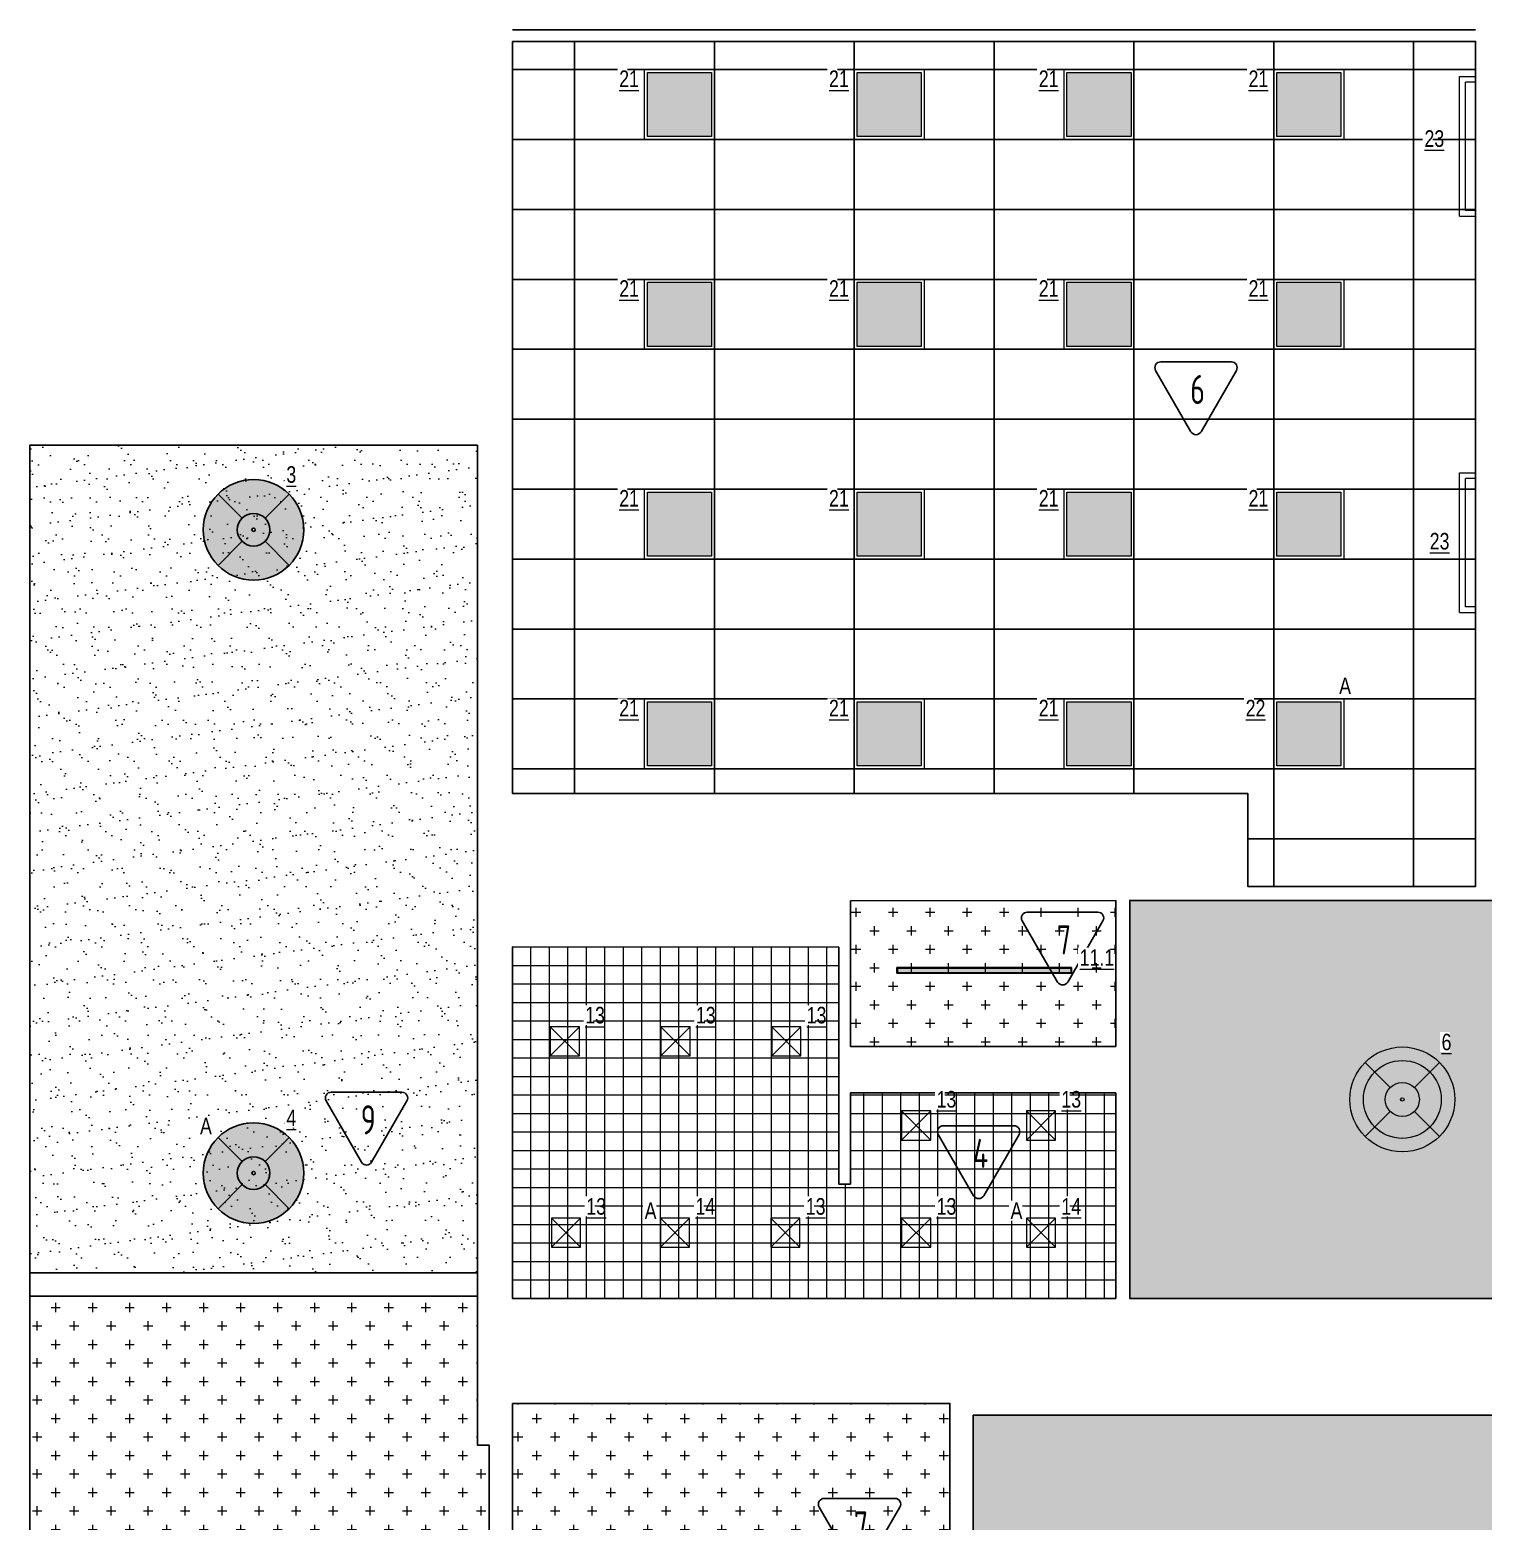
# Model space of a CAD drawing. Header units: millimetres. Extents: x -547274 to 397870, y -45599 to 141350.
# Drawn here: x 71097 to 83567, y 73255 to 86051 of the extents above; entities that cross this region are included whole.
import ezdxf

# ---------------------------------------------------------------- set-up
doc = ezdxf.new("R2010")
doc.units = ezdxf.units.MM
for name, color, linetype, lineweight in [('_ЭОМ_ОБЩ_Освещение_текст тип светильника', 172, 'Continuous', 50), ('_ЭОМ_светильник А', 1, 'Continuous', 35), ('_ЭОМ_светильник Р', 4, 'Continuous', 35), ('АР_Потолки_Штриховка', 252, 'Continuous', 0)]:
    doc.layers.add(name, color=color, linetype=linetype, lineweight=lineweight)
for name, color, linetype in [('X-ref Light', 250, 'Continuous'), ('X-ref Light Emergency', 249, 'Continuous'), ('Штриховка в сечении', 7, 'Continuous')]:
    doc.layers.add(name, color=color, linetype=linetype)
doc.layers.add('АР_Потолок_Грильято_белый_50х50', color=7, linetype='Continuous', lineweight=5, true_color=0x8e00bd)
doc.layers.add('АР_Потолок_Покраска', color=7, linetype='Continuous', lineweight=5, true_color=0x007399)
doc.layers.get('X-ref Light').off()
doc.styles.add('ISOCPEUR', font='isocpeur.ttf', dxfattribs={"height": 799.9999999999999})
doc.styles.add('ГОСТ', font='cad.shx', dxfattribs={"width": 0.8})
pattern_1 = [(0, (134938.1560154671, 0), (158.75, 158.75), [79.375, -238.125]), (90, (134977.8435154671, -39.6875), (-158.75, 158.75), [79.375, -238.125])]

# ---------------------------------------------------------------- blocks, each defined once
blk = doc.blocks.new('A$C4757d704')
at = {"true_color": 0xf8f6b0, "transparency": 33554687}
h = blk.add_hatch(color=51, dxfattribs=at)
h.dxf.hatch_style = 1
h.paths.add_polyline_path([(213.8624240825741, 686.4852035840837), (131.8888672508434, 768.4587604158228, 0.198841386224367), (0.1738138333512325, 450.347627666637, 0.1989833504630757), (132.0626810841545, 132.06268108414), (213.8624240825695, 213.8624240825578, -0.1989123673796465), (115.9790415045762, 450.1738138333185, -0.1989123673796514)])
edge = h.paths.add_edge_path()
edge.add_arc((450.1738138333512, 450.1738138333185), 334.194772328775, 135.0000000000014, 180)
edge.add_arc((450.1738138333512, 450.1738138333185), 334.194772328775, 180, 224.9999999999975)
edge.add_line((213.8624240825695, 213.8624240825578), (346.9345847065837, 346.9345847065766))
edge.add_ellipse((450.1738138333512, 450.1738138333185), major_axis=(-146.0023180000051, 0), ratio=0.9999999999999303, start_angle=315.0000000000051, end_angle=404.9999999999949, ccw=False)
edge.add_line((346.9345847065838, 553.4130429600605), (213.8624240825741, 686.4852035840837))
edge = h.paths.add_edge_path()
edge.add_line((213.8624240825741, 686.4852035840837), (346.9345847065837, 553.4130429600605))
edge.add_ellipse((450.1738138333512, 450.1738138333185), major_axis=(-146.0023180000051, 0), ratio=0.9999999999999303, start_angle=225.000000000002, end_angle=315.0000000000051, ccw=False)
edge.add_line((553.4130429601197, 553.4130429600615), (686.4852035841284, 686.4852035840837))
edge.add_arc((450.1738138333512, 450.1738138333185), 334.1947723287751, 44.99999999999855, 135.0000000000014)
h.paths.add_polyline_path([(131.8888672508434, 768.4587604158228), (213.8624240825741, 686.4852035840837, -0.4142135623731099), (686.4852035841284, 686.4852035840837), (768.4587604158592, 768.4587604158228, 0.4143735626423198)])
h.paths.add_polyline_path([(768.4587604158592, 768.4587604158228), (686.4852035841284, 686.4852035840837, -0.1989123673796514), (784.3685861621262, 450.1738138333185, -0.1989123673796514), (686.4852035841284, 213.8624240825533), (768.2849465825407, 132.0626810841327, 0.1989833504630816), (900.1738138333512, 450.347627666637, 0.198841386224367)])
edge = h.paths.add_edge_path()
edge.add_line((686.4852035841284, 686.4852035840837), (553.4130429601175, 553.4130429600593))
edge.add_ellipse((450.1738138333512, 450.1738138333185), major_axis=(-146.0023180000051, 0), ratio=0.9999999999999303, start_angle=495.000000000005, end_angle=585.000000000002, ccw=False)
edge.add_line((553.4130429601188, 346.9345847065764), (686.4852035841284, 213.8624240825533))
edge.add_arc((450.1738138333512, 450.1738138333185), 334.194772328775, 315.0000000000014, 360)
edge.add_arc((450.1738138333513, 450.1738138333185), 334.194772328775, 0, 44.99999999999856)
edge = h.paths.add_edge_path()
edge.add_ellipse((450.1738138333512, 450.1738138333185), major_axis=(-146.0023180000051, 0), ratio=0.9999999999999303, start_angle=404.9999999999949, end_angle=495.000000000005, ccw=False)
edge.add_line((346.9345847065837, 346.9345847065765), (213.8624240825695, 213.8624240825578))
edge.add_arc((450.1738138333512, 450.1738138333185), 334.194772328775, 224.9999999999975, 315.0000000000014)
edge.add_line((686.4852035841284, 213.8624240825533), (553.4130429601188, 346.9345847065764))
h.paths.add_polyline_path([(768.2849465825407, 132.0626810841327), (686.4852035841284, 213.8624240825533, -0.4142135623731155), (213.8624240825695, 213.8624240825578), (132.0626810841545, 132.06268108414, 0.4140535802038305)])
edge = h.paths.add_edge_path()
edge.add_ellipse((450.1738138333512, 450.1738138333185), major_axis=(-146.0023180000051, 0), ratio=0.9999999999999303, start_angle=495.000000000005, end_angle=585.0000000000019)
edge.add_ellipse((450.1738138333512, 450.1738138333185), major_axis=(-146.0023180000051, 0), ratio=0.9999999999999303, start_angle=225.000000000002, end_angle=315.0000000000051)
edge.add_ellipse((450.1738138333512, 450.1738138333185), major_axis=(-146.0023180000051, 0), ratio=0.9999999999999303, start_angle=315.0000000000051, end_angle=404.9999999999948)
edge.add_ellipse((450.1738138333512, 450.1738138333185), major_axis=(-146.0023180000051, 0), ratio=0.9999999999999303, start_angle=404.9999999999948, end_angle=495.000000000005)
edge = h.paths.add_edge_path(flags=0)
edge.add_ellipse((450.1738138333512, 450.1738138333185), major_axis=(-14.60023180000948, 0), ratio=0.999999999998702, start_angle=0, end_angle=360)
edge = h.paths.add_edge_path(flags=16)
edge.add_ellipse((450.1738138333512, 450.1738138333185), major_axis=(-14.60023180000948, 0), ratio=0.999999999998702, start_angle=0, end_angle=360)
at = {"layer": 'АР_Потолки_Штриховка', "color": 18, "ltscale": 100, "true_color": 0x000000}
for points in [[(131.8528573591811, 768.4947703074849), (346.9345847065761, 553.4130429600682)], [(768.4947703075213, 768.4947703074849), (553.4130429601264, 553.4130429600682)], [(346.9345847065761, 346.9345847065688), (131.8528573591811, 131.8528573591666)], [(553.4130429601264, 346.9345847065688), (768.4947703075213, 131.852857359152)]]:
    blk.add_lwpolyline(points, dxfattribs=at)
for centre, radius in [((450.1738138333512, 450.347627666637), 450), ((450.1738138333512, 450.1738138333185), 334.194772328775)]:
    blk.add_circle(centre, radius, dxfattribs=at)
for major_axis, ratio, start_param, end_param in [((-146.0023180000051, 0), 0.9999999999999303, 3.926990816987276, 10.21017612416686), ((-146.0023180000051, 0), 0.9999999999999303, 3.926990816987276, 10.21017612416686), ((-14.60023180000948, 0), 0.999999999998702, 3.926990816987891, 10.21017612416748)]:
    blk.add_ellipse((450.1738138333512, 450.1738138333185), major_axis=major_axis, ratio=ratio, start_param=start_param, end_param=end_param, dxfattribs=at)
blk = doc.blocks.new('подвесной светильник люстра')
at = {"true_color": 0xf8f6b0, "transparency": 33554687}
h = blk.add_hatch(color=51, dxfattribs=at)
h.dxf.hatch_style = 1
edge = h.paths.add_edge_path()
edge.add_ellipse((0, 0), major_axis=(-431.6666666666836, 0), ratio=0.9999999999999278, start_angle=225.0000000000021, end_angle=314.9999999999979)
edge.add_line((-305.234427212194, 305.234427212194), (-98.99494936611666, 98.99494936611666))
edge.add_ellipse((0, 0), major_axis=(-140.0000000000049, 0), ratio=0.9999999999999304, start_angle=225.000000000002, end_angle=314.999999999998, ccw=False)
edge.add_line((98.99494936612066, 98.99494936611336), (305.2344272121939, 305.2344272121939))
edge = h.paths.add_edge_path()
edge.add_ellipse((0, 0), major_axis=(-140.0000000000049, 0), ratio=0.9999999999999304, start_angle=314.999999999998, end_angle=405.000000000002, ccw=False)
edge.add_line((-98.99494936611666, 98.99494936611666), (-305.234427212194, 305.234427212194))
edge.add_ellipse((0, 0), major_axis=(-431.6666666666836, 0), ratio=0.9999999999999278, start_angle=314.9999999999979, end_angle=405.0000000000014)
edge.add_line((-305.2344272121976, -305.2344272121903), (-98.99494936611669, -98.99494936611666))
edge = h.paths.add_edge_path()
edge.add_ellipse((0, 0), major_axis=(-140.0000000000049, 0), ratio=0.9999999999999304, start_angle=405.000000000002, end_angle=494.999999999998, ccw=False)
edge.add_line((-98.99494936611664, -98.99494936611677), (-305.2344272121976, -305.2344272121903))
edge.add_ellipse((0, 0), major_axis=(-431.6666666666836, 0), ratio=0.9999999999999278, start_angle=405.0000000000014, end_angle=494.9999999999979)
edge.add_line((305.234427212194, -305.234427212194), (98.99494936611669, -98.99494936611666))
edge = h.paths.add_edge_path()
edge.add_ellipse((0, 0), major_axis=(-431.6666666666836, 0), ratio=0.9999999999999278, start_angle=494.9999999999979, end_angle=585.0000000000022)
edge.add_line((305.234427212194, 305.2344272121939), (98.99494936612007, 98.99494936611276))
edge.add_ellipse((0, 0), major_axis=(-140.0000000000049, 0), ratio=0.9999999999999304, start_angle=494.999999999998, end_angle=585.000000000002, ccw=False)
edge.add_line((98.99494936611674, -98.99494936611666), (305.2344272121939, -305.234427212194))
edge = h.paths.add_edge_path()
edge.add_ellipse((0, 0), major_axis=(-140.0000000000049, 0), ratio=0.9999999999999304, start_angle=494.999999999998, end_angle=585.0000000000019)
edge.add_ellipse((0, 0), major_axis=(-140.0000000000049, 0), ratio=0.9999999999999304, start_angle=225.000000000002, end_angle=314.999999999998)
edge.add_ellipse((0, 0), major_axis=(-140.0000000000049, 0), ratio=0.9999999999999304, start_angle=314.999999999998, end_angle=405.000000000002)
edge.add_ellipse((0, 0), major_axis=(-140.0000000000049, 0), ratio=0.9999999999999304, start_angle=405.000000000002, end_angle=494.999999999998)
edge = h.paths.add_edge_path(flags=16)
edge.add_ellipse((0, 0), major_axis=(-14.00000000000909, 0), ratio=0.9999999999987021, start_angle=0, end_angle=360)
at = {"color": 0, "linetype": 'ByBlock', "lineweight": -2}
for points in [[(-305.2344272121991, 305.2344272121991), (-98.99494936611154, 98.99494936611154)], [(305.2344272121991, 305.2344272121991), (98.99494936611882, 98.99494936611154)], [(-98.99494936611154, -98.99494936611154), (-305.2344272121918, -305.2344272121845)], [(98.99494936611154, -98.99494936611154), (305.2344272121991, -305.2344272121991)]]:
    blk.add_lwpolyline(points, dxfattribs=at)
for major_axis, ratio, start_param, end_param in [((-431.6666666666836, 0), 0.9999999999999278, 3.926990816987278, 10.21017612416686), ((-140.0000000000049, 0), 0.9999999999999304, 3.926990816987276, 10.21017612416686), ((-140.0000000000049, 0), 0.9999999999999304, 3.926990816987276, 10.21017612416686), ((-14.00000000000909, 0), 0.9999999999987021, 3.926990816987891, 10.21017612416748)]:
    blk.add_ellipse((0, 0), major_axis=major_axis, ratio=ratio, start_param=start_param, end_param=end_param, dxfattribs=at)
blk = doc.blocks.new('RVE-PLS5070-1500-P')
at = {"color": 0, "linetype": 'ByBlock', "lineweight": -2, "ltscale": 40}
for points in [[(750, -25), (-750, -25), (-750, 25), (750, 25)], [(745, -20), (-745, -20), (-745, 20), (745, 20)]]:
    blk.add_lwpolyline(points, close=True, dxfattribs=at)
blk = doc.blocks.new('Кососвет')
at = {"color": 0, "linetype": 'ByBlock', "lineweight": -2, "ltscale": 40}
for points in [[(-600, 26.38208023784682), (600, 26.38208023784682), (600, -111.2262301087801)], [(-600, 26.38208023784682), (-600, -111.2262301087801)], [(-600, -111.2262301087801), (-550, -111.2262301087801)], [(-550, -23.61791976216773), (550, -23.61791976216773)], [(-550, -111.2262301087801), (-550, -23.61791976216773)], [(600, -111.2262301087801), (550, -111.2262301087801), (550, -23.61791976216773)]]:
    blk.add_lwpolyline(points, dxfattribs=at)
blk = doc.blocks.new('RVE-SLIM-PRIME-595')
at = {"layer": 'Штриховка в сечении', "lineweight": 9, "ltscale": 1000, "true_color": 0xf8f6b0, "transparency": 33554636}
h = blk.add_hatch(color=51, dxfattribs=at)
h.dxf.hatch_style = 1
h.paths.add_polyline_path([(274.9999999999999, 275), (-275, 275), (-275, -274.9999999999999), (275, -274.9999999999999)])
at = {"color": 0, "linetype": 'ByBlock', "lineweight": -2, "ltscale": 40}
for points in [[(300, -300), (-300, -300), (-300, 300), (300, 300)], [(275, -275), (-275, -275), (-275, 275), (275, 275)]]:
    blk.add_lwpolyline(points, close=True, dxfattribs=at)
blk = doc.blocks.new('светильник школа коридор')
at = {"color": 0, "linetype": 'ByBlock', "lineweight": -2}
for points in [[(-318.3209564741701, 318.3209564741665), (-103.2392291267752, 103.2392291267497)], [(318.3209564741701, 318.3209564741665), (103.2392291267752, 103.2392291267497)], [(-103.2392291267752, -103.2392291267497), (-318.3209564741701, -318.3209564741519)], [(103.2392291267752, -103.2392291267497), (318.3209564741701, -318.3209564741665)]]:
    blk.add_lwpolyline(points, dxfattribs=at)
blk.add_circle((0, 0), 334.194772328775, dxfattribs=at)
for major_axis, ratio, start_param, end_param in [((-450.1738138333509, 0), 0.999999999999928, 3.926990816987278, 10.21017612416686), ((-146.0023180000051, 0), 0.9999999999999303, 3.926990816987276, 10.21017612416686), ((-146.0023180000051, 0), 0.9999999999999303, 3.926990816987276, 10.21017612416686), ((-14.60023180000948, 0), 0.999999999998702, 3.926990816987891, 10.21017612416748)]:
    blk.add_ellipse((0, 0), major_axis=major_axis, ratio=ratio, start_param=start_param, end_param=end_param, dxfattribs=at)
blk = doc.blocks.new('40 НА 40 ГРИЛЬЯТО ДЛЯ 50')
at = {"color": 0, "linetype": 'ByBlock', "lineweight": -2, "ltscale": 100}
for points in [[(124.9999999999854, -125), (-125, -125), (-125, 125), (124.9999999999854, 125), (124.9999999999854, -125)], [(124.9999999999854, 125), (-125, -125)], [(-125, 125), (124.9999999999854, -125)]]:
    blk.add_lwpolyline(points, dxfattribs=at)

msp = doc.modelspace()

# ---------------------------------------------------------------- hatches: boundary and pattern name
at = {"layer": 'АР_Потолки_Штриховка', "ltscale": 100, "true_color": 0xf8f6b0}
h = msp.add_hatch(color=51, dxfattribs=at)
h.dxf.hatch_style = 1
h.paths.add_polyline_path([(76395.75712298496, 85134.57546643369), (76945.75712298496, 85134.57546643369), (76945.75712298496, 85684.57546643369), (76395.75712298496, 85684.57546643369)])
h = msp.add_hatch(color=51, dxfattribs=at)
h.dxf.hatch_style = 1
h.paths.add_polyline_path([(78195.75475561591, 85134.57755003536), (78745.75475561591, 85134.57755003536), (78745.75475561591, 85684.57755003536), (78195.75475561591, 85684.57755003536)])
h = msp.add_hatch(color=51, dxfattribs=at)
h.dxf.hatch_style = 1
h.paths.add_polyline_path([(79995.75712298251, 85134.57963364253), (80545.75712298251, 85134.57963364253), (80545.75712298251, 85684.57963364253), (79995.75712298251, 85684.57963364253)])
h = msp.add_hatch(color=51, dxfattribs=at)
h.dxf.hatch_style = 1
h.paths.add_polyline_path([(81795.75475561347, 85134.5817172442), (82345.75475561347, 85134.5817172442), (82345.75475561347, 85684.5817172442), (81795.75475561347, 85684.5817172442)])
h = msp.add_hatch(color=51, dxfattribs=at)
h.dxf.hatch_style = 1
h.paths.add_polyline_path([(76395.75920657381, 83334.58891701761), (76945.75920657381, 83334.58891701761), (76945.75920657381, 83884.58891701761), (76395.75920657381, 83884.58891701761)])
h = msp.add_hatch(color=51, dxfattribs=at)
h.dxf.hatch_style = 1
h.paths.add_polyline_path([(78195.75683920477, 83334.59100061929), (78745.75683920477, 83334.59100061929), (78745.75683920477, 83884.59100061929), (78195.75683920477, 83884.59100061929)])
h = msp.add_hatch(color=51, dxfattribs=at)
h.dxf.hatch_style = 1
h.paths.add_polyline_path([(79995.75920657137, 83334.59308422645), (80545.75920657137, 83334.59308422645), (80545.75920657137, 83884.59308422645), (79995.75920657137, 83884.59308422645)])
h = msp.add_hatch(color=51, dxfattribs=at)
h.dxf.hatch_style = 1
h.paths.add_polyline_path([(81795.75683920232, 83334.59516782813), (82345.75683920232, 83334.59516782813), (82345.75683920232, 83884.59516782813), (81795.75683920232, 83884.59516782813)])
h = msp.add_hatch(color=51, dxfattribs=at)
h.dxf.hatch_style = 1
h.paths.add_polyline_path([(76395.78412278397, 81534.58891715386), (76945.78412278397, 81534.58891715386), (76945.78412278397, 82084.58891715386), (76395.78412278397, 82084.58891715386)])
h = msp.add_hatch(color=51, dxfattribs=at)
h.dxf.hatch_style = 1
h.paths.add_polyline_path([(78195.78175541492, 81534.59100075554), (78745.78175541492, 81534.59100075554), (78745.78175541492, 82084.59100075554), (78195.78175541492, 82084.59100075554)])
h = msp.add_hatch(color=51, dxfattribs=at)
h.dxf.hatch_style = 1
h.paths.add_polyline_path([(79995.78412278152, 81534.5930843627), (80545.78412278152, 81534.5930843627), (80545.78412278152, 82084.5930843627), (79995.78412278152, 82084.5930843627)])
h = msp.add_hatch(color=51, dxfattribs=at)
h.dxf.hatch_style = 1
h.paths.add_polyline_path([(81795.78175541248, 81534.59516796438), (82345.78175541248, 81534.59516796438), (82345.78175541248, 82084.59516796438), (81795.78175541248, 82084.59516796438)])
h = msp.add_hatch(color=51, dxfattribs=at)
h.dxf.hatch_style = 1
h.paths.add_polyline_path([(76395.76337378264, 79734.58891694764), (76945.76337378264, 79734.58891694764), (76945.76337378264, 80284.58891694764), (76395.76337378264, 80284.58891694764)])
h = msp.add_hatch(color=51, dxfattribs=at)
h.dxf.hatch_style = 1
h.paths.add_polyline_path([(78195.7610064136, 79734.59100054932), (78745.7610064136, 79734.59100054932), (78745.7610064136, 80284.59100054932), (78195.7610064136, 80284.59100054932)])
h = msp.add_hatch(color=51, dxfattribs=at)
h.dxf.hatch_style = 1
h.paths.add_polyline_path([(79995.7633737802, 79734.59308415648), (80545.7633737802, 79734.59308415648), (80545.7633737802, 80284.59308415648), (79995.7633737802, 80284.59308415648)])
h = msp.add_hatch(color=51, dxfattribs=at)
h.dxf.hatch_style = 1
h.paths.add_polyline_path([(81795.76100641115, 79734.59516775816), (82345.76100641115, 79734.59516775816), (82345.76100641115, 80284.59516775816), (81795.76100641115, 80284.59516775816)])
h = msp.add_hatch(color=51, dxfattribs=at)
h.dxf.hatch_style = 1
h.paths.add_polyline_path([(80031.31035607922, 78000.29286647774), (78541.31035607922, 78000.29286647774), (78541.31035607922, 77960.29286647774), (80031.31035607922, 77960.29286647774)])
at = {"layer": 'АР_Потолок_Грильято_белый_50х50', "transparency": 33554559}
h = msp.add_hatch(dxfattribs=at)
h.set_pattern_fill('ANSI37', color=256, scale=50, angle=45)
h.set_pattern_definition([(90, (75237.4586720471, 75165.68245835253), (-158.75, 0), []), (180, (75237.4586720471, 75165.68245835253), (0, -158.75), [])])
h.paths.add_polyline_path([(78037.78377182878, 78179.5908391447), (75237.45867204707, 78181.47859973091), (75237.45867204687, 75165.68245835253), (80414.93606675268, 75165.68245835253), (80414.93295412287, 76928.45651166937), (78137.77920809116, 76928.45655150247), (78137.77630587555, 76146.41862759937), (78037.77775698336, 76146.41862759937)])
at = {"layer": 'АР_Потолок_Покраска'}
h = msp.add_hatch(dxfattribs=at)
h.set_pattern_fill('AR-SAND', color=256, scale=5)
h.set_pattern_definition([(37.50000000000001, (-133589.283028338, 47614.5621656868), (-8.000156479920228, 244.7066186646712), [0, -193.04, 0, -215.9, 0, -206.375]), (7.499999999999999, (-133589.283028338, 47614.5621656868), (224.7616415690013, 358.4125502841771), [0, -104.14, 0, -173.99, 0, -66.67500000000001]), (327.5, (-133745.493028338, 47614.5621656868), (395.496185120729, 0.718592339272881), [0, -63.5, 0, -228.6, 0, -298.45]), (317.5, (-133745.493028338, 47614.5621656868), (381.7782262361486, 111.4646616286082), [0, -31.75, 0, -149.86, 0, -171.45])])
h.paths.add_polyline_path([(74937.49347236383, 82485.68245835038), (74937.45852792339, 75387.70815569426), (71097.45851292997, 75387.70277823662), (71097.45852792327, 82485.68245835036)])
h = msp.add_hatch(dxfattribs=at)
h.set_pattern_fill('CROSS', color=256, scale=25)
h.set_pattern_definition([(0, (-180774.0515114507, 64349.87301355062), (158.75, 158.75), [79.375, -238.125]), (90, (-180734.3640114507, 64310.18551355062), (-158.75, 158.75), [79.375, -238.125])])
h.paths.add_polyline_path([(78137.77786360458, 78578.44087577173), (80414.86813988033, 78580.32861536863), (80414.82906575355, 77328.7115911885), (78137.77765036213, 77328.7115911885)])
h = msp.add_hatch(dxfattribs=at)
h.set_pattern_fill('CROSS', color=256, scale=25)
h.set_pattern_definition([(0, (134938.1560162386, 0.0003221027000108734), (158.75, 158.75), [79.375, -238.125]), (90, (134977.8435162386, -39.68717789729999), (-158.75, 158.75), [79.375, -238.125])])
h.paths.add_polyline_path([(104140.0480642249, 78580.33698142087), (104139.7332398515, 75165.69082440555), (80535.18381753753, 75165.69082440491), (80534.86899316407, 78580.33698142105)])
h = msp.add_hatch(dxfattribs=at)
h.set_pattern_fill('CROSS', color=256, scale=25)
h.set_pattern_definition(pattern_1)
h.paths.add_polyline_path([(71097.45852042662, 75185.68244966885), (74937.4585204267, 75185.68244966882), (74937.45852792313, 73908.16474467111), (75037.45852792324, 73908.16474467111), (75037.45852792336, 71908.16474467111), (75037.45852792347, 61655.6824583915), (71097.45852792313, 61655.68245839226)])
h = msp.add_hatch(dxfattribs=at)
h.set_pattern_fill('CROSS', color=256, scale=25)
h.set_pattern_definition([(0, (134938.1560154673, 0.001450396070140414), (158.75, 158.75), [79.375, -238.125]), (90, (134977.8435154673, -39.68604960392986), (-158.75, 158.75), [79.375, -238.125])])
h.paths.add_polyline_path([(79192.4585279004, 74164.47337784703), (83977.45852792315, 74164.47337784703), (83977.45852792315, 74865.69195269831), (100757.4585279232, 74865.69195269831), (100757.4585279232, 74164.47337783471), (105607.4585279231, 74164.47337786265), (105607.4585279231, 71195.69195280645), (79192.45852794591, 71195.69195259018)])
h = msp.add_hatch(dxfattribs=at)
h.set_pattern_fill('CROSS', color=256, scale=25)
h.set_pattern_definition(pattern_1)
h.paths.add_polyline_path([(75237.45852792313, 74264.4733778488), (78992.45852792313, 74264.4733778488), (78992.45852792301, 71195.69323684095), (75237.45852792324, 71195.693236841)])

# ---------------------------------------------------------------- linework, layer by layer
for points in [[(75237.49129501675, 86050.76178307927), (83502.45965291897, 86050.68245836004)], [(75770.75377156859, 85950.68245835586), (75770.761240383, 79498.4663683365)], [(76970.75377156938, 85950.68245835586), (76970.7612403838, 79498.46636833652)], [(78170.75377157018, 85950.68245835586), (78170.76124038459, 79498.46636833654)], [(79370.75377157096, 85950.68245835586), (79370.76124038537, 79498.46636833655)], [(80570.75377157176, 85950.68245835586), (80570.76124038617, 79498.46636833657)], [(81770.75377157255, 85950.68245835586), (81770.7621642776, 78700.328711165)], [(82970.75377157335, 85950.68245835586), (82970.76216427839, 78700.32871117747)], [(75237.48880661473, 85709.54421855738), (83502.45852792327, 85709.60620560047)], [(75237.48275081548, 85109.54421849508), (83502.45852792327, 85109.60620558361)], [(75237.47669501626, 84509.5442184328), (83502.45852792327, 84509.60620556674)], [(75237.470639217, 83909.54421837052), (83502.45852792327, 83909.60620554986)], [(75237.46458341778, 83309.54421830823), (83502.45852792327, 83309.606205533)], [(75237.45852761855, 82709.54421824592), (83502.45852792327, 82709.60620551613)], [(75237.4524718193, 82109.54421818364), (83502.45852792329, 82109.60620549925)], [(75237.44641602007, 81509.54421812136), (83502.45852792327, 81509.60620548239)], [(75237.44036022085, 80909.54421805908), (83502.45852792327, 80909.60620546552)], [(75237.4343044216, 80309.54421799678), (83502.45852792327, 80309.60620544865)], [(75237.42824862237, 79709.54421792473), (83502.45852792327, 79709.60620562822)], [(81546.9991173385, 79109.59153967135), (83502.45852792327, 79109.60620561136)]]:
    msp.add_lwpolyline(points)
for points in [[(75237.49275437248, 85950.68245835586), (83502.45852792327, 85950.68245835586), (83502.45852792327, 78700.32861537179), (81546.9991173385, 78700.32861535171), (81547.0195918562, 79498.46636833658), (75237.44477599181, 79498.46636833649)], [(74937.49347236383, 82485.68245835038), (74937.45852792337, 75185.68513839765), (71097.45851292995, 75185.67976094001), (71097.45852792327, 82485.68245835036)], [(78137.77786360458, 78578.44087577173), (80414.86813988033, 78580.32861536863), (80414.82906575355, 77328.7115911885), (78137.77765036213, 77328.7115911885)], [(104140.0480642249, 78580.33698142087), (104139.7332398515, 75165.69082440555), (80535.18381753753, 75165.69082440491), (80534.86899316407, 78580.33698142105)], [(78037.78377182878, 78179.5908391447), (75237.45867204707, 78181.47859973091), (75237.45867204687, 75165.68245835253), (80414.93606675268, 75165.68245835253), (80414.93295412287, 76928.45651166937), (78137.77920809116, 76928.45655150247), (78137.77630587555, 76146.41862759937), (78037.77775698336, 76146.41862759937)], [(71097.45852042662, 75185.68244966885), (74937.4585204267, 75185.68244966882), (74937.45852792313, 73908.16474467111), (75037.45852792324, 73908.16474467111), (75037.45852792336, 71908.16474467111), (75037.45852792347, 61655.6824583915), (71097.45852792313, 61655.68245839226)], [(79192.4585279004, 74164.47337784703), (83977.45852792315, 74164.47337784703), (83977.45852792315, 74865.69195269831), (100757.4585279232, 74865.69195269831), (100757.4585279232, 74164.47337783471), (105607.4585279231, 74164.47337786265), (105607.4585279231, 71195.69195280645), (79192.45852794591, 71195.69195259018)], [(75237.45852792313, 74264.4733778488), (78992.45852792313, 74264.4733778488), (78992.45852792301, 71195.69323684095), (75237.45852792324, 71195.693236841)]]:
    msp.add_lwpolyline(points, close=True)
for points in [[(80800.29217838495, 83202.11362177544), (81406.51011911429, 83202.1136217752, -0.5773494962845065), (81449.81136823118, 83127.11385907957), (81146.70248371466, 82602.1138708714, -0.5773541042744643), (81060.09965570316, 82602.1138708714), (80756.99099373944, 83127.11347360807, -0.5773491286020777), (80800.29217838495, 83202.11362177544, -1.710881644036777e-06)], [(79655.71910205699, 78480.13720941878), (80261.93704278633, 78480.13720941855, -0.5773494962845065), (80305.23829190322, 78405.13744672292), (80002.1294073867, 77880.13745851473, -0.5773541042744643), (79915.5265793752, 77880.13745851473), (79612.41791741148, 78405.13706125141, -0.5773491286020777), (79655.71910205699, 78480.13720941878, -1.710881644036777e-06)], [(73683.44941359168, 76935.37507348813), (74289.66735432102, 76935.3750734879, -0.5773494962845065), (74332.96860343791, 76860.37531079227), (74029.85971892139, 76335.37532258409, -0.5773541042744643), (73943.25689090989, 76335.37532258409), (73640.14822894617, 76860.37492532076, -0.5773491286020777), (73683.44941359168, 76935.37507348813, -1.710881644036777e-06)], [(78935.62468566856, 76647.27268720159), (79541.8426263979, 76647.27268720136, -0.5773494962845065), (79585.1438755148, 76572.27292450573), (79282.03499099828, 76047.27293629755, -0.5773541042744643), (79195.43216298678, 76047.27293629755), (78892.32350102306, 76572.27253903422, -0.5773491286020777), (78935.62468566856, 76647.27268720159, -1.710881644036777e-06)], [(77913.95279033092, 73450.29745605822), (78520.17073106027, 73450.29745605799, -0.5773494962845065), (78563.47198017716, 73375.29769336236), (78260.36309566064, 72850.29770515417, -0.5773541042744643), (78173.76026764914, 72850.29770515417), (77870.65160568542, 73375.29730789085, -0.5773491286020777), (77913.95279033092, 73450.29745605822, -1.710881644036777e-06)]]:
    msp.add_lwpolyline(points, format="xyb")
at = {"ltscale": 1000}
msp.add_lwpolyline([(71097.45852792349, 75385.68244966782), (74937.45852792339, 75385.68244966787)], dxfattribs=at)
at = {"layer": 'АР_Потолки_Штриховка', "color": 18, "ltscale": 100, "true_color": 0x000000}
for points in [[(76970.75712298496, 85109.57546643369), (76370.75712298496, 85109.57546643369), (76370.75712298496, 85709.57546643369), (76970.75712298496, 85709.57546643369)], [(76945.75712298496, 85134.57546643369), (76395.75712298496, 85134.57546643369), (76395.75712298496, 85684.57546643369), (76945.75712298496, 85684.57546643369)], [(78770.75475561591, 85109.57755003536), (78170.75475561591, 85109.57755003536), (78170.75475561591, 85709.57755003536), (78770.75475561591, 85709.57755003536)], [(78745.75475561591, 85134.57755003536), (78195.75475561591, 85134.57755003536), (78195.75475561591, 85684.57755003536), (78745.75475561591, 85684.57755003536)], [(80570.75712298251, 85109.57963364253), (79970.75712298251, 85109.57963364253), (79970.75712298251, 85709.57963364253), (80570.75712298251, 85709.57963364253)], [(80545.75712298251, 85134.57963364253), (79995.75712298251, 85134.57963364253), (79995.75712298251, 85684.57963364253), (80545.75712298251, 85684.57963364253)], [(82370.75475561347, 85109.5817172442), (81770.75475561347, 85109.5817172442), (81770.75475561347, 85709.5817172442), (82370.75475561347, 85709.5817172442)], [(82345.75475561347, 85134.5817172442), (81795.75475561347, 85134.5817172442), (81795.75475561347, 85684.5817172442), (82345.75475561347, 85684.5817172442)], [(76970.75920657381, 83309.58891701761), (76370.75920657381, 83309.58891701761), (76370.75920657381, 83909.58891701761), (76970.75920657381, 83909.58891701761)], [(76945.75920657381, 83334.58891701761), (76395.75920657381, 83334.58891701761), (76395.75920657381, 83884.58891701761), (76945.75920657381, 83884.58891701761)], [(78770.75683920477, 83309.59100061929), (78170.75683920477, 83309.59100061929), (78170.75683920477, 83909.59100061929), (78770.75683920477, 83909.59100061929)], [(78745.75683920477, 83334.59100061929), (78195.75683920477, 83334.59100061929), (78195.75683920477, 83884.59100061929), (78745.75683920477, 83884.59100061929)], [(80570.75920657137, 83309.59308422645), (79970.75920657137, 83309.59308422645), (79970.75920657137, 83909.59308422645), (80570.75920657137, 83909.59308422645)], [(80545.75920657137, 83334.59308422645), (79995.75920657137, 83334.59308422645), (79995.75920657137, 83884.59308422645), (80545.75920657137, 83884.59308422645)], [(82370.75683920232, 83309.59516782813), (81770.75683920232, 83309.59516782813), (81770.75683920232, 83909.59516782813), (82370.75683920232, 83909.59516782813)], [(82345.75683920232, 83334.59516782813), (81795.75683920232, 83334.59516782813), (81795.75683920232, 83884.59516782813), (82345.75683920232, 83884.59516782813)], [(76970.78412278397, 81509.58891715386), (76370.78412278397, 81509.58891715386), (76370.78412278397, 82109.58891715386), (76970.78412278397, 82109.58891715386)], [(76945.78412278397, 81534.58891715386), (76395.78412278397, 81534.58891715386), (76395.78412278397, 82084.58891715386), (76945.78412278397, 82084.58891715386)], [(78770.78175541492, 81509.59100075554), (78170.78175541492, 81509.59100075554), (78170.78175541492, 82109.59100075554), (78770.78175541492, 82109.59100075554)], [(78745.78175541492, 81534.59100075554), (78195.78175541492, 81534.59100075554), (78195.78175541492, 82084.59100075554), (78745.78175541492, 82084.59100075554)], [(80570.78412278152, 81509.5930843627), (79970.78412278152, 81509.5930843627), (79970.78412278152, 82109.5930843627), (80570.78412278152, 82109.5930843627)], [(80545.78412278152, 81534.5930843627), (79995.78412278152, 81534.5930843627), (79995.78412278152, 82084.5930843627), (80545.78412278152, 82084.5930843627)], [(82370.78175541248, 81509.59516796438), (81770.78175541248, 81509.59516796438), (81770.78175541248, 82109.59516796438), (82370.78175541248, 82109.59516796438)], [(82345.78175541248, 81534.59516796438), (81795.78175541248, 81534.59516796438), (81795.78175541248, 82084.59516796438), (82345.78175541248, 82084.59516796438)], [(76970.76337378264, 79709.58891694764), (76370.76337378264, 79709.58891694764), (76370.76337378264, 80309.58891694764), (76970.76337378264, 80309.58891694764)], [(76945.76337378264, 79734.58891694764), (76395.76337378264, 79734.58891694764), (76395.76337378264, 80284.58891694764), (76945.76337378264, 80284.58891694764)], [(78770.7610064136, 79709.59100054932), (78170.7610064136, 79709.59100054932), (78170.7610064136, 80309.59100054932), (78770.7610064136, 80309.59100054932)], [(78745.7610064136, 79734.59100054932), (78195.7610064136, 79734.59100054932), (78195.7610064136, 80284.59100054932), (78745.7610064136, 80284.59100054932)], [(80570.7633737802, 79709.59308415648), (79970.7633737802, 79709.59308415648), (79970.7633737802, 80309.59308415648), (80570.7633737802, 80309.59308415648)], [(80545.7633737802, 79734.59308415648), (79995.7633737802, 79734.59308415648), (79995.7633737802, 80284.59308415648), (80545.7633737802, 80284.59308415648)], [(82370.76100641115, 79709.59516775816), (81770.76100641115, 79709.59516775816), (81770.76100641115, 80309.59516775816), (82370.76100641115, 80309.59516775816)], [(82345.76100641115, 79734.59516775816), (81795.76100641115, 79734.59516775816), (81795.76100641115, 80284.59516775816), (82345.76100641115, 80284.59516775816)], [(80036.31035607922, 78005.29286647774), (78536.31035607922, 78005.29286647774), (78536.31035607922, 77955.29286647774), (80036.31035607922, 77955.29286647774)], [(80031.31035607922, 78000.29286647774), (78541.31035607922, 78000.29286647774), (78541.31035607922, 77960.29286647774), (80031.31035607922, 77960.29286647774)]]:
    msp.add_lwpolyline(points, close=True, dxfattribs=at)
at = {"layer": 'АР_Потолки_Штриховка', "color": 18, "lineweight": 18, "ltscale": 100, "true_color": 0x000000}
for points in [[(76970.75712298509, 85109.57546643367), (76370.75712298509, 85109.57546643367), (76370.75712298509, 85709.57546643367), (76970.75712298509, 85709.57546643367)], [(76945.75712298509, 85134.57546643367), (76395.75712298509, 85134.57546643367), (76395.75712298509, 85684.57546643367), (76945.75712298509, 85684.57546643367)], [(78770.75475561596, 85109.57755003539), (78170.75475561596, 85109.57755003539), (78170.75475561596, 85709.57755003539), (78770.75475561596, 85709.57755003539)], [(78745.75475561596, 85134.57755003539), (78195.75475561596, 85134.57755003539), (78195.75475561596, 85684.57755003539), (78745.75475561596, 85684.57755003539)], [(80570.75712298253, 85109.57963364253), (79970.75712298253, 85109.57963364253), (79970.75712298253, 85709.57963364253), (80570.75712298253, 85709.57963364253)], [(80545.75712298253, 85134.57963364253), (79995.75712298253, 85134.57963364253), (79995.75712298253, 85684.57963364253), (80545.75712298253, 85684.57963364253)], [(82370.7547556134, 85109.58171724425), (81770.7547556134, 85109.58171724425), (81770.7547556134, 85709.58171724425), (82370.7547556134, 85709.58171724425)], [(82345.7547556134, 85134.58171724425), (81795.7547556134, 85134.58171724425), (81795.7547556134, 85684.58171724425), (82345.7547556134, 85684.58171724425)], [(76970.75920657394, 83309.58891701764), (76370.75920657394, 83309.58891701764), (76370.75920657394, 83909.58891701764), (76970.75920657394, 83909.58891701764)], [(76945.75920657394, 83334.58891701764), (76395.75920657394, 83334.58891701764), (76395.75920657394, 83884.58891701764), (76945.75920657394, 83884.58891701764)], [(78770.75683920481, 83309.5910006193), (78170.75683920481, 83309.5910006193), (78170.75683920481, 83909.5910006193), (78770.75683920481, 83909.5910006193)], [(78745.75683920481, 83334.5910006193), (78195.75683920481, 83334.5910006193), (78195.75683920481, 83884.5910006193), (78745.75683920481, 83884.5910006193)], [(80570.75920657138, 83309.5930842265), (79970.75920657138, 83309.5930842265), (79970.75920657138, 83909.5930842265), (80570.75920657138, 83909.5930842265)], [(80545.75920657138, 83334.5930842265), (79995.75920657138, 83334.5930842265), (79995.75920657138, 83884.5930842265), (80545.75920657138, 83884.5930842265)], [(82370.75683920225, 83309.59516782816), (81770.75683920225, 83309.59516782816), (81770.75683920225, 83909.59516782816), (82370.75683920225, 83909.59516782816)], [(82345.75683920225, 83334.59516782816), (81795.75683920225, 83334.59516782816), (81795.75683920225, 83884.59516782816), (82345.75683920225, 83884.59516782816)], [(76970.78412278392, 81509.5889171539), (76370.78412278392, 81509.5889171539), (76370.78412278392, 82109.5889171539), (76970.78412278392, 82109.5889171539)], [(76945.78412278392, 81534.5889171539), (76395.78412278392, 81534.5889171539), (76395.78412278392, 82084.5889171539), (76945.78412278392, 82084.5889171539)], [(78770.78175541479, 81509.59100075556), (78170.78175541479, 81509.59100075556), (78170.78175541479, 82109.59100075556), (78770.78175541479, 82109.59100075556)], [(78745.78175541479, 81534.59100075556), (78195.78175541479, 81534.59100075556), (78195.78175541479, 82084.59100075556), (78745.78175541479, 82084.59100075556)], [(80570.7841227816, 81509.5930843627), (79970.7841227816, 81509.5930843627), (79970.7841227816, 82109.5930843627), (80570.7841227816, 82109.5930843627)], [(80545.7841227816, 81534.5930843627), (79995.7841227816, 81534.5930843627), (79995.7841227816, 82084.5930843627), (80545.7841227816, 82084.5930843627)], [(82370.78175541246, 81509.59516796436), (81770.78175541246, 81509.59516796436), (81770.78175541246, 82109.59516796436), (82370.78175541246, 82109.59516796436)], [(82345.78175541246, 81534.59516796436), (81795.78175541246, 81534.59516796436), (81795.78175541246, 82084.59516796436), (82345.78175541246, 82084.59516796436)], [(76970.76337378263, 79709.58891694767), (76370.76337378263, 79709.58891694767), (76370.76337378263, 80309.58891694767), (76970.76337378263, 80309.58891694767)], [(76945.76337378263, 79734.58891694767), (76395.76337378263, 79734.58891694767), (76395.76337378263, 80284.58891694767), (76945.76337378263, 80284.58891694767)], [(78770.7610064135, 79709.59100054934), (78170.7610064135, 79709.59100054934), (78170.7610064135, 80309.59100054934), (78770.7610064135, 80309.59100054934)], [(78745.7610064135, 79734.59100054934), (78195.7610064135, 79734.59100054934), (78195.7610064135, 80284.59100054934), (78745.7610064135, 80284.59100054934)], [(80570.76337378006, 79709.59308415653), (79970.76337378006, 79709.59308415653), (79970.76337378006, 80309.59308415653), (80570.76337378006, 80309.59308415653)], [(80545.76337378006, 79734.59308415653), (79995.76337378006, 79734.59308415653), (79995.76337378006, 80284.59308415653), (80545.76337378006, 80284.59308415653)], [(82370.76100641116, 79709.59516775819), (81770.76100641116, 79709.59516775819), (81770.76100641116, 80309.59516775819), (82370.76100641116, 80309.59516775819)], [(82345.76100641116, 79734.59516775819), (81795.76100641116, 79734.59516775819), (81795.76100641116, 80284.59516775819), (82345.76100641116, 80284.59516775819)], [(80036.31035607914, 78005.29286647776), (78536.31035607914, 78005.29286647776), (78536.31035607914, 77955.29286647776), (80036.31035607914, 77955.29286647776)], [(80031.31035607914, 78000.29286647776), (78541.31035607914, 78000.29286647776), (78541.31035607914, 77960.29286647776), (80031.31035607914, 77960.29286647776)]]:
    msp.add_lwpolyline(points, close=True, dxfattribs=at)

# ---------------------------------------------------------------- block references
at = {"layer": '_ЭОМ_светильник А', "color": 18, "lineweight": 18, "ltscale": 100, "true_color": 0x000000}
for name, p in [('RVE-SLIM-PRIME-595', (82070.76100641116, 80009.59516775819)), ('подвесной светильник люстра', (73017.44548755675, 76241.10532967887))]:
    msp.add_blockref(name, p, dxfattribs=at)
at = {"layer": '_ЭОМ_светильник А', "color": 18, "lineweight": 18, "ltscale": 100, "true_color": 0x000000, "xscale": -1}
for p in [(76633.7776736744, 75730.68245837204), (79773.01172553853, 75730.68245837204)]:
    msp.add_blockref('40 НА 40 ГРИЛЬЯТО ДЛЯ 50', p, dxfattribs=at)
at = {"layer": '_ЭОМ_светильник Р', "color": 18, "lineweight": 18, "ltscale": 100, "true_color": 0x000000}
for name, p in [('RVE-SLIM-PRIME-595', (76670.75712298509, 85409.5609658168)), ('RVE-SLIM-PRIME-595', (78470.75475561607, 85409.56304941852)), ('RVE-SLIM-PRIME-595', (80270.75712298264, 85409.56513302565)), ('RVE-SLIM-PRIME-595', (82070.75475561363, 85409.56721662737)), ('RVE-SLIM-PRIME-595', (76670.75920657394, 83609.57441640076)), ('RVE-SLIM-PRIME-595', (78470.75683920493, 83609.57650000243)), ('RVE-SLIM-PRIME-595', (80270.7592065715, 83609.57858360962)), ('RVE-SLIM-PRIME-595', (82070.75683920248, 83609.58066721128)), ('подвесной светильник люстра', (73017.4703403418, 81761.13965956024)), ('RVE-SLIM-PRIME-595', (76670.78412278416, 81809.57441653703)), ('RVE-SLIM-PRIME-595', (78470.78175541502, 81809.57650013869)), ('RVE-SLIM-PRIME-595', (80270.78412278183, 81809.57858374582)), ('RVE-SLIM-PRIME-595', (82070.78175541258, 81809.58066734749)), ('RVE-SLIM-PRIME-595', (76670.76337378274, 80009.5744163308)), ('RVE-SLIM-PRIME-595', (78470.76100641373, 80009.57649993246)), ('RVE-SLIM-PRIME-595', (80270.7633737803, 80009.57858353965)), ('светильник школа коридор', (82873.45852788724, 76873.00955883258))]:
    msp.add_blockref(name, p, dxfattribs=at)
at = {"layer": '_ЭОМ_светильник Р', "color": 18, "lineweight": 18, "ltscale": 100, "true_color": 0x000000, "rotation": 89.99999999999999}
for p in [(83391.23229781445, 85050.68245835253), (83391.23229781445, 81650.68245835252)]:
    msp.add_blockref('Кососвет', p, dxfattribs=at)
at = {"layer": '_ЭОМ_светильник Р', "color": 18, "lineweight": 18, "ltscale": 100, "true_color": 0x000000, "xscale": -1}
for p in [(75687.45837273472, 77371.64193727668), (76637.45837273449, 77371.64193727668), (77587.7776017948, 77371.6419372768), (78702.31920191983, 76649.69875166863), (79773.01172553853, 76649.69875166863), (75697.12490571442, 75730.68245837204), (77580.12262812315, 75730.68245837204), (78702.31920191983, 75730.68245837204)]:
    msp.add_blockref('40 НА 40 ГРИЛЬЯТО ДЛЯ 50', p, dxfattribs=at)
at = {"layer": 'X-ref Light', "linetype": 'ByBlock', "ltscale": 40}
msp.add_blockref('A$C4757d704', (82423.28471405391, 76422.83574499922), dxfattribs=at)
at = {"layer": 'X-ref Light', "color": 18, "linetype": 'ByBlock', "lineweight": 18, "ltscale": 40, "true_color": 0x000000}
msp.add_blockref('A$C4757d704', (82423.28471405385, 76422.83574499925), dxfattribs=at)
at = {"layer": 'X-ref Light Emergency', "linetype": 'ByBlock', "ltscale": 40}
for p in [(73017.47034034174, 81761.13965956023), (73017.44548755672, 76241.10532967885)]:
    msp.add_blockref('подвесной светильник люстра', p, dxfattribs=at)
at = {"layer": 'X-ref Light Emergency', "color": 18, "linetype": 'ByBlock', "lineweight": 18, "ltscale": 40, "true_color": 0x000000}
for p in [(73017.4703403418, 81761.13965956024), (73017.44548755675, 76241.10532967887)]:
    msp.add_blockref('подвесной светильник люстра', p, dxfattribs=at)

# ---------------------------------------------------------------- texts
at = {"char_height": 250, "width": 294.3337657886732, "attachment_point": 1, "style": 'ISOCPEUR'}
for s, insert in [('{\\W0.7;6}', (81053.98441651258, 83090.03158625629)), ('{\\W0.7;7}', (79909.41134018463, 78368.05517389964)), ('{\\W0.7;9}', (73937.14165171931, 76823.29303796898)), ('{\\W0.7;4}', (79189.3169237962, 76535.19065168244)), ('{\\W0.7;7}', (78167.64502845856, 73338.21542053908))]:
    msp.add_mtext(s, dxfattribs=dict(at, insert=insert))

# ---------------------------------------------------------------- next in the draw order: texts
at = {"layer": '_ЭОМ_ОБЩ_Освещение_текст тип светильника', "color": 18, "lineweight": 18, "ltscale": 40, "true_color": 0x000000, "char_height": 142.1875, "width": 55.871829552576, "attachment_point": 1, "style": 'ГОСТ', "bg_fill": 3, "box_fill_scale": 1.1, "bg_fill_color": 256, "bg_fill_transparency": 0}
for s, insert in [('{\\L21}', (76154.37461088435, 85701.98230060675)), ('{\\L21}', (77954.37224351545, 85701.98438420847)), ('{\\L21}', (79754.37461088202, 85701.9864678156)), ('{\\L21}', (81554.37224351289, 85701.98855141732)), ('{\\L23}', (83063.6556265658, 85188.88822909408)), ('{\\L21}', (76154.3766944732, 83901.99575119071)), ('{\\L21}', (77954.3743271043, 83901.99783479238)), ('{\\L21}', (79754.37669447088, 83901.99991839957)), ('{\\L21}', (81554.37432710174, 83902.00200200123)), ('{\\L3}', (73298.84211371536, 82306.63991729867)), ('{\\L21}', (76154.40161068342, 82101.99575132698)), ('{\\L21}', (77954.39924331428, 82101.99783492864)), ('{\\L21}', (79754.40161068109, 82101.99991853577)), ('{\\L21}', (81554.39924331196, 82102.00200213744)), ('{\\L23}', (83108.4489437422, 81734.21363905781)), ('{\\L21}', (76154.38086168212, 80301.99575112075)), ('{\\L21}', (77954.37849431299, 80301.99783472241)), ('{\\L21}', (79754.38086167956, 80301.9999183296)), ('{\\L22}', (81529.57119361474, 80302.01650254814)), ('{\\L11.1}', (80105.31228096643, 78161.94573209646)), ('{\\L13}', (75862.65216817381, 77667.52789891673)), ('{\\L13}', (76812.65216817358, 77667.52789891673)), ('{\\L13}', (77762.9713972339, 77667.52789891684)), ('{\\L6}', (83210.11497859354, 77437.19911110333)), ('{\\L13}', (78877.5129973588, 76945.58471330868)), ('{\\L13}', (79948.2055209775, 76945.58471330868)), ('{\\L4}', (73298.81726093031, 76786.6055874173)), ('{\\L13}', (75872.31870115339, 76026.56842001209)), ('{\\L14}', (76808.97146911337, 76026.56842001209)), ('{\\L13}', (77755.31642356212, 76026.56842001209)), ('{\\L13}', (78877.5129973588, 76026.56842001209)), ('{\\L14}', (79948.2055209775, 76026.56842001209))]:
    msp.add_mtext(s, dxfattribs=dict(at, insert=insert))
at = {"layer": '_ЭОМ_светильник А', "color": 18, "lineweight": 18, "ltscale": 100, "true_color": 0x000000, "char_height": 142.1875, "width": 86.04374658316377, "attachment_point": 1, "style": 'ГОСТ', "bg_fill": 3, "box_fill_scale": 1.1, "bg_fill_color": 256, "bg_fill_transparency": 0}
for insert in [(82331.76990207157, 80493.01731934412), (72557.65795144392, 76715.94689640852), (76372.91230263712, 75989.3090971956), (79512.14635450125, 75989.3090971956)]:
    msp.add_mtext('А', dxfattribs=dict(at, insert=insert))

# ---------------------------------------------------------------- next in the draw order: block references
at = {"layer": '_ЭОМ_светильник Р', "color": 18, "lineweight": 18, "ltscale": 100, "true_color": 0x000000, "rotation": 180}
msp.add_blockref('RVE-PLS5070-1500-P', (79286.31035607914, 77980.29286647776), dxfattribs=at)

doc.saveas('drawing.dxf')
